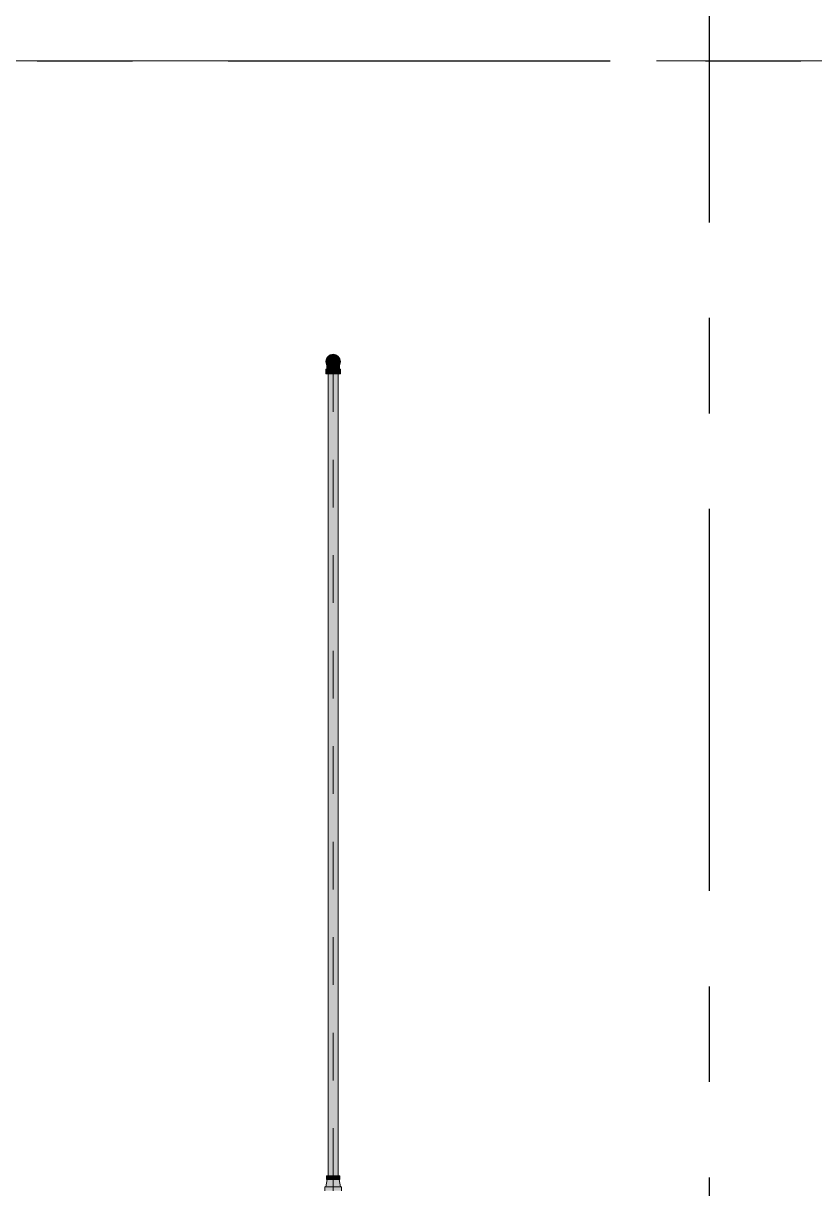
# Model space of a CAD drawing. Header units: millimetres. Extents: x -4000 to 187956, y -58990 to 162485.
# Drawn here: x 20720 to 23351, y 136700 to 140575 of the extents above; entities that cross this region are included whole.
import ezdxf

# ---------------------------------------------------------------- set-up
doc = ezdxf.new("R2010")
doc.units = ezdxf.units.MM
for name, pattern in [('Dash 1_16_', [317.5, 158.75, -158.75]), ('Grid Line', [2222.5, 1270, -317.5, 317.5, -317.5]), ('Grid Line 12_5mm', [2150, 1250, -300, 300, -300])]:
    doc.linetypes.add(name, pattern=pattern)
for name, color, linetype, lineweight in [('F-SPRN', 3, 'Continuous', 9), ('P-PIPE', 3, 'Continuous', 9), ('P-PIPE-CNTR', 3, 'Continuous', 9), ('S-GRID', 1, 'Continuous', 30)]:
    doc.layers.add(name, color=color, linetype=linetype, lineweight=lineweight)

# ---------------------------------------------------------------- blocks, each defined once
blk = doc.blocks.new('CMF2_NHAXUONG_A_rvt-1-FFS - TANG 1')
at = {"layer": 'S-GRID', "linetype": 'Grid Line 12_5mm', "lineweight": 9}
blk.add_line((-824.3, 140450), (183641.1, 140450), dxfattribs=at)
blk = doc.blocks.new('Sprinkler_Up - DN20-V1037-FFS - TANG 1')
at = {"layer": 'F-SPRN', "transparency": 33554534}
for points in [[(-22.2, 0), (-3.9, 0.7), (-1.7, 2.9), (-1.2, 3.5), (-0.6, 4), (0.6, 4), (1.2, 3.5), (1.7, 2.9), (4.6, 0), (22.2, 0), (18, 13.1), (6.9, 21.2), (-6.9, 21.2), (-18, 13.1), (-20.5, 5.2)], [(0, -21.2), (6.9, -21.2), (18, -13.1), (22.2, 0), (3.9, -0.7), (1.7, -2.9), (1.2, -3.5), (0.6, -4), (-0.6, -4), (-1.2, -3.5), (-1.7, -2.9), (-4.6, 0), (-22.2, 0), (-18, -13.1), (-6.9, -21.2)], [(0, -16.7), (4.3, -16.1), (11.8, -11.8), (16.1, -4.3), (15, 6.3), (11.8, 11.8), (8.3, 14.4), (0, 16.7), (-4.3, 16.1), (-11.8, 11.8), (-16.1, 4.3), (-16.1, -4.3), (-11.8, -11.8), (-8.3, -14.4)], [(0, -15.6), (7.8, -13.5), (13.5, -7.8), (15.1, -4), (14.1, 6.3), (13.5, 7.8), (7.8, 13.5), (0, 15.6), (-7.8, 13.5), (-11, 11), (-15.1, 4), (-15.1, -4), (-11, -11), (-7.8, -13.5)], [(-10.9, -5.5), (-10.9, 5.4), (-14.5, 5.4), (-14.5, -5.5)], [(-7.7, -5.5), (-7.7, 5.4), (-10.9, 5.4), (-10.9, -5.5)], [(0, -5.5), (0, 5.4), (-7.7, 5.4), (-7.7, -5.5)], [(0, 0), (5.7, 0), (2.9, 4.9), (-2.9, 4.9), (-5.7, 0)], [(2.9, -4.9), (5.7, 0), (-5.7, 0), (-2.9, -4.9)], [(-4.6, 0), (4.6, 0), (0, 4.6)], [(0, -4.6), (4.6, 0), (-4.6, 0)], [(0, -2.6), (1.3, 0), (-1.8, 0)], [(-1.3, 0), (1.8, 0), (0, 2.6)], [(7.7, -5.5), (7.7, 5.4), (0, 5.4), (0, -5.5)], [(10.9, -5.5), (10.9, 5.4), (7.7, 5.4), (7.7, -5.5)], [(14.5, -5.5), (14.5, 5.4), (10.9, 5.4), (10.9, -5.5)]]:
    blk.add_hatch(color=1, dxfattribs=at).paths.add_polyline_path(points)
at = {"layer": 'F-SPRN', "color": 1}
for p, q in [((-11.5, 5.4), (-14.5, 5.4)), ((-14.5, 5.4), (-11.3, 5.4)), ((-14.5, 5.4), (-14.5, 3.7)), ((-14.5, 3.3), (-14.5, 0)), ((-11.5, 5.4), (-11.5, 4)), ((-10.9, 1.9), (-10.9, 3.6)), ((-10.8, 5.4), (-8, 5.4)), ((-8.1, 5.4), (-10.8, 5.4)), ((-8.1, 5.4), (-8.1, 2.8)), ((-8.1, 2.5), (-8.1, 0.7)), ((-7.7, 4.8), (-7.7, 2.7)), ((-7.7, 4.8), (-7.7, 2.7)), ((-7.7, 2.1), (-7.7, 0.5)), ((-7.7, 2.1), (-7.7, 0.5)), ((-6.7, 5.4), (-4.7, 5.4)), ((-5.8, 3.8), (-5.8, 2.2)), ((-2.1, 0), (-2.1, 0)), ((-2.1, 0), (-2.1, -0.1)), ((-0.6, 2), (-0.6, 2)), ((-0.5, 2), (-0.6, 2)), ((0, 2.1), (-0.1, 2.1)), ((-0.1, 2.1), (-0.1, 2.1)), ((2.1, 0), (2.1, 0.1)), ((2.1, 0), (2.1, 0)), ((4.7, 5.4), (6.5, 5.4)), ((7.7, 5.4), (10.8, 5.4)), ((7.7, 5.2), (7.7, 2.7)), ((7.7, 5.2), (7.7, 2.7)), ((7.7, 2.3), (7.7, 0.5)), ((7.7, 2.3), (7.7, 0.5)), ((10.8, 5.4), (8.1, 5.4)), ((8.1, 5.4), (8.1, 2.8)), ((8.1, 2.5), (8.1, 0.4)), ((10.9, 5.4), (14.5, 5.4)), ((10.9, 3.6), (10.9, 0.2)), ((14.5, 5.4), (11.5, 5.4)), ((11.5, 5.4), (11.5, 4)), ((11.5, 3), (11.5, 0.2)), ((14.5, 5.4), (14.5, -5.5)), ((-14.5, -1.3), (-14.5, -3.7)), ((-11.1, -5.5), (-14.5, -5.5)), ((-14.5, -5.5), (-11.5, -5.5)), ((-10.9, -2.6), (-10.9, -1.3)), ((-10.8, -5.5), (-8.1, -5.5)), ((-7.8, -5.5), (-10.8, -5.5)), ((-8.1, -4.2), (-8.1, -5.5)), ((-7.7, -2.7), (-7.7, -4)), ((-7.7, -2.7), (-7.7, -4)), ((-7, -5.5), (-5.8, -5.5)), ((-4.8, -5.5), (-7, -5.5)), ((-5.8, -2.3), (-5.8, -3.8)), ((0, -2.1), (0.1, -2.1)), ((7, -5.5), (4.8, -5.5)), ((5.8, -2.2), (5.8, -3.8)), ((5.8, -5.5), (7, -5.5)), ((7.7, -0.5), (7.7, -2.3)), ((7.7, -0.5), (7.7, -2.3)), ((7.7, -2.7), (7.7, -5.4)), ((7.7, -2.7), (7.7, -5.4)), ((10.8, -5.5), (7.7, -5.5)), ((8.1, -0.4), (8.1, -2.5)), ((8.1, -2.8), (8.1, -5.5)), ((8.1, -5.5), (10.8, -5.5)), ((10.9, -0.2), (10.9, -3.6)), ((14.5, -5.5), (10.9, -5.5)), ((11.5, -0.2), (11.5, -3)), ((11.5, -4), (11.5, -5.5)), ((11.5, -5.5), (14.5, -5.5))]:
    blk.add_line(p, q, dxfattribs=at)
at = {"layer": 'F-SPRN', "color": 1, "flags": 128}
for points in [[(-0.6, 2), (-0.7, 2), (-0.8, 1.9), (-0.9, 1.9), (-0.9, 1.9), (-1, 1.8), (-1.1, 1.8), (-1.2, 1.7), (-1.2, 1.7), (-1.3, 1.6), (-1.4, 1.6), (-1.4, 1.5), (-1.5, 1.5), (-1.5, 1.4), (-1.6, 1.3), (-1.6, 1.3), (-1.7, 1.2), (-1.7, 1.1), (-1.8, 1.1), (-1.8, 1), (-1.9, 0.9), (-1.9, 0.8), (-1.9, 0.8), (-2, 0.7), (-2, 0.6), (-2, 0.5), (-2, 0.5), (-2, 0.4), (-2.1, 0.3), (-2.1, 0.2), (-2.1, 0.1), (-2.1, 0)], [(-0.1, 2.1), (-0.2, 2.1), (-0.3, 2.1), (-0.4, 2), (-0.5, 2)], [(0.2, 2.1), (0.1, 2.1), (0, 2.1)], [(0.4, 2), (0.3, 2.1), (0.2, 2.1)], [(0.5, 2), (0.4, 2), (0.4, 2)], [(2.1, 0.1), (2.1, 0.2), (2.1, 0.2), (2.1, 0.3), (2, 0.4), (2, 0.5), (2, 0.6), (2, 0.7), (1.9, 0.7), (1.9, 0.8), (1.9, 0.9), (1.8, 1), (1.8, 1), (1.8, 1.1), (1.7, 1.2), (1.7, 1.2), (1.6, 1.3), (1.6, 1.4), (1.5, 1.4), (1.4, 1.5), (1.4, 1.5), (1.3, 1.6), (1.3, 1.7), (1.2, 1.7), (1.1, 1.7), (1.1, 1.8), (1, 1.8), (0.9, 1.9), (0.8, 1.9), (0.8, 1.9), (0.7, 2), (0.6, 2), (0.5, 2)], [(-2.1, -0.1), (-2.1, -0.2), (-2.1, -0.2), (-2.1, -0.3)], [(-2.1, -0.3), (-2, -0.4), (-2, -0.5), (-2, -0.6), (-2, -0.7), (-1.9, -0.7), (-1.9, -0.8), (-1.9, -0.9), (-1.8, -1), (-1.8, -1), (-1.8, -1.1), (-1.7, -1.2), (-1.7, -1.2), (-1.6, -1.3), (-1.6, -1.4), (-1.5, -1.4), (-1.4, -1.5), (-1.4, -1.5), (-1.3, -1.6), (-1.3, -1.7), (-1.2, -1.7), (-1.1, -1.7), (-1.1, -1.8), (-1, -1.8), (-0.9, -1.9), (-0.8, -1.9), (-0.8, -1.9), (-0.7, -2), (-0.6, -2), (-0.5, -2), (-0.4, -2), (-0.4, -2), (-0.3, -2.1), (-0.2, -2.1), (-0.1, -2.1), (0, -2.1)], [(0.1, -2.1), (0.1, -2.1), (0.2, -2.1), (0.3, -2.1), (0.4, -2), (0.5, -2), (0.6, -2), (0.6, -2), (0.7, -2), (0.8, -1.9), (0.9, -1.9), (0.9, -1.9), (1, -1.8), (1.1, -1.8), (1.2, -1.7), (1.2, -1.7), (1.3, -1.6), (1.4, -1.6), (1.4, -1.5), (1.5, -1.5), (1.5, -1.4), (1.6, -1.3), (1.6, -1.3), (1.7, -1.2), (1.7, -1.1), (1.8, -1.1), (1.8, -1), (1.9, -0.9), (1.9, -0.8), (1.9, -0.8), (2, -0.7), (2, -0.6), (2, -0.5), (2, -0.5), (2, -0.4), (2.1, -0.3), (2.1, -0.2), (2.1, -0.1), (2.1, 0)]]:
    blk.add_lwpolyline(points, dxfattribs=at)
at = {"layer": 'F-SPRN', "color": 1}
for radius, start, end in [(22.2, 360, 180), (21.9, 165.6773, 179.2615), (21.9, 144.7698, 162.401), (21.9, 126.6942, 143.2701), (16.7, 167.6802, 180), (16.7, 167.6802, 180), (16.7, 157.6142, 164.9693), (16.7, 157.6142, 164.9693), (15.6, 166.4265, 180), (15.6, 166.4265, 180), (15.6, 156.3845, 165), (15.6, 156.3845, 165), (16.7, 136.7213, 149.931), (16.7, 136.7213, 149.931), (15.6, 150.9409, 156.0102), (15.6, 150.9409, 156.0102), (15.6, 138.4214, 150), (15.6, 138.4214, 150), (21.9, 108.2621, 125.7507), (16.7, 121.4181, 130.5751), (16.7, 121.4181, 130.5751), (15.6, 120.5262, 133.2078), (15.6, 120.5262, 133.2078), (16.7, 106.5995, 120), (16.7, 106.5995, 120), (15.6, 114.4363, 119.9813), (15.6, 114.4363, 119.9813), (21.9, 99.348, 107.901), (4.63, 155.7832, 180), (4.63, 155.7832, 180), (16.7, 96.4143, 105), (16.7, 96.4143, 105), (4.63, 109.0192, 138.2703), (4.63, 109.0192, 138.2703), (21.9, 90.145, 98.8503), (15.6, 95.5762, 100.6843), (15.6, 95.5762, 100.6843), (2.56, 109.0192, 168.8278), (2.56, 109.0192, 168.8278), (2.04, 109.0192, 180), (16.7, 83.0684, 90), (16.7, 83.0684, 90), (4.63, 17.9592, 90), (4.63, 17.9592, 90), (3.81, 57.0577, 90), (2.56, 14.5599, 90), (2.56, 14.5599, 90), (2.04, 10.4703, 90), (21.9, 72.5583, 89.4624), (15.6, 75.573, 80.5892), (15.6, 75.573, 80.5892), (3.81, 16.1605, 43.8358), (15.6, 67.5614, 74.5481), (15.6, 67.5614, 74.5481), (16.7, 60, 75), (16.7, 60, 75), (15.6, 60.0187, 65.5637), (15.6, 60.0187, 65.5637), (21.9, 54.2493, 71.7379), (15.6, 46.7922, 60), (15.6, 46.7922, 60), (16.7, 49.4249, 58.5819), (16.7, 49.4249, 58.5819), (15.6, 30, 41.5786), (15.6, 30, 41.5786), (16.7, 30, 43.2787), (16.7, 30, 43.2787), (21.9, 36.7299, 53.3058), (15.6, 23.9898, 29.5646), (15.6, 23.9898, 29.5646), (15.6, 15, 23.6155), (15.6, 15, 23.6155), (15.6, 360, 13.6618), (15.6, 0, 13.6618), (16.7, 15, 22.3858), (16.7, 15, 22.3858), (16.7, 360, 12.3198), (16.7, 0, 12.3198), (21.9, 17.599, 35.2302), (21.9, 0.7385, 14.3227), (22.2, 180, 360), (21.9, 180.7385, 194.3227), (21.9, 195.1849, 215.2302), (21.9, 216.7299, 233.3058), (16.7, 180, 192.3198), (16.7, 180, 192.3198), (16.7, 195.0307, 204.6121), (16.7, 195.0307, 204.6121), (15.6, 181.9082, 193.6618), (15.6, 181.9082, 193.6618), (15.6, 197.3339, 209.5646), (15.6, 197.3339, 209.5646), (16.7, 210.069, 223.2787), (16.7, 210.069, 223.2787), (15.6, 212.5472, 221.5786), (15.6, 212.5472, 221.5786), (21.9, 234.2493, 251.7379), (16.7, 229.4249, 238.5819), (16.7, 229.4249, 238.5819), (15.6, 233.795, 240), (15.6, 233.795, 240), (16.7, 240, 255), (16.7, 240, 255), (15.6, 240.0187, 254.5481), (15.6, 240.0187, 254.5481), (21.9, 252.5583, 269.4624), (4.63, 197.9592, 0), (4.63, 197.9592, 360), (15.6, 255, 267.64), (15.6, 255, 267.64), (3.81, 196.1605, 360), (2.56, 191.1677, 0), (2.56, 191.1677, 360), (2.04, 190.4703, 0), (16.7, 263.0684, 270), (16.7, 263.0684, 270), (21.9, 270.145, 278.8503), (15.6, 275.5762, 280.6843), (15.6, 275.5762, 280.6843), (16.7, 276.4143, 285), (16.7, 276.4143, 285), (21.9, 279.348, 287.901), (16.7, 286.5995, 300), (16.7, 286.5995, 300), (15.6, 294.4363, 299.9813), (15.6, 294.4363, 299.9813), (21.9, 288.2621, 305.7507), (15.6, 300, 313.2078), (15.6, 300, 313.2078), (16.7, 301.4181, 310.5751), (16.7, 301.4181, 310.5751), (15.6, 318.4214, 330), (15.6, 318.4214, 330), (16.7, 316.7213, 330), (16.7, 316.7213, 330), (21.9, 306.6942, 323.2701), (15.6, 330.4354, 345), (15.6, 330.4354, 336.3845), (15.6, 339.6139, 345), (15.6, 346.3382, 360), (15.6, 346.3382, 360), (16.7, 335.3879, 345), (16.7, 335.3879, 345), (16.7, 347.6802, 360), (16.7, 347.6802, 360), (21.9, 324.7698, 344.8151), (21.9, 345.6773, 359.2615)]:
    blk.add_arc((0, 0), radius, start, end, dxfattribs=at)
blk = doc.blocks.new('Steel_Elbow_Threaded_HoaPhat - Standard-V962-FFS - TANG 1')
at = {"layer": 'P-PIPE', "lineweight": 13, "transparency": 33554534}
for points in [[(51750, 139426), (51756.2, 139426.8), (51762.1, 139429.2), (51767.1, 139433), (51770.9, 139438), (51773.3, 139443.8), (51774.1, 139450.1), (51773.3, 139456.4), (51770.9, 139462.1), (51767.1, 139467.1), (51762.1, 139471), (51756.2, 139473.4), (51750, 139474.2), (51743.8, 139473.4), (51737.9, 139471), (51733, 139467.1), (51729.1, 139462.1), (51726.7, 139456.3), (51725.9, 139450.1), (51726.7, 139443.8), (51729.1, 139438), (51733, 139433), (51737.9, 139429.2), (51743.8, 139426.8)], [(51733, 139409.5), (51750, 139409.5), (51750, 139424.7), (51725.9, 139424.7), (51726.7, 139409.5), (51729.1, 139409.5)], [(51774.1, 139409.5), (51773.3, 139424.7), (51750, 139424.7), (51750, 139409.5), (51773.3, 139409.5)]]:
    blk.add_hatch(color=1, dxfattribs=at).paths.add_polyline_path(points)
h = blk.add_hatch(color=1, dxfattribs=at)
h.paths.add_polyline_path([(51733.1, 139434.9), (51730.5, 139439.5), (51731.4, 139435.6)])
h.paths.add_polyline_path([(51730.4, 139424.7), (51750, 139424.7), (51750, 139428.9), (51742.8, 139430.2), (51744.1, 139428.3), (51736.6, 139433), (51732.6, 139437.1), (51733.8, 139431.9), (51731.4, 139435.6), (51729.1, 139441.6), (51729.4, 139433), (51730.5, 139433.3), (51730.6, 139429.2), (51729.3, 139428.9)])
h = blk.add_hatch(color=1, dxfattribs=at)
h.paths.add_polyline_path([(51757.2, 139430.2), (51759.7, 139430.2), (51755.9, 139428.3)])
h.paths.add_polyline_path([(51768.3, 139424.7), (51769.7, 139428.5), (51769.9, 139435.9), (51770.2, 139440), (51768.8, 139439.5), (51762.8, 139432.6), (51757.2, 139430.2), (51750, 139428.9), (51750, 139424.7), (51766, 139424.7)])
h.paths.add_polyline_path([(51765.7, 139433.4), (51766.1, 139435.6), (51768.2, 139436.4)])
at = {"layer": 'P-PIPE', "color": 20, "lineweight": 13}
for p, q in [((51728.9, 139450.1), (51728.9, 139450.1)), ((51728.9, 139442.9), (51728.9, 139443.6)), ((51728.9, 139442.2), (51728.9, 139442.9)), ((51729, 139452.6), (51729.1, 139453.5)), ((51729.5, 139455.1), (51729.7, 139455.9)), ((51733, 139462.7), (51733.6, 139463.4)), ((51734.7, 139464.7), (51735.3, 139465.3)), ((51736.5, 139466.4), (51737.2, 139466.9)), ((51737.2, 139466.9), (51737.9, 139467.4)), ((51739.3, 139468.3), (51740, 139468.7)), ((51741.6, 139469.5), (51742.3, 139469.8)), ((51742.3, 139469.8), (51743.1, 139470.1)), ((51749.8, 139471.2), (51750, 139471.2)), ((51752.5, 139471.1), (51753.4, 139471)), ((51761.2, 139468), (51761.9, 139467.5)), ((51764.6, 139465.4), (51765.2, 139464.8)), ((51766.3, 139463.6), (51766.8, 139462.9)), ((51766.8, 139462.9), (51767.3, 139462.2)), ((51767.3, 139462.2), (51767.8, 139461.5)), ((51767.8, 139461.5), (51768.2, 139460.8)), ((51768.2, 139460.8), (51768.7, 139460.1)), ((51768.7, 139460.1), (51769, 139459.3)), ((51769, 139459.3), (51769.4, 139458.5)), ((51770.3, 139456.2), (51770.5, 139455.3)), ((51770.8, 139453.7), (51771, 139452.8)), ((51771.1, 139451.2), (51771.1, 139450.3)), ((51771.1, 139450.3), (51771.2, 139450.1)), ((51771.2, 139450.1), (51771.2, 139450.1)), ((51771.2, 139445.1), (51771.2, 139444.4)), ((51771.2, 139444.4), (51771.2, 139443.8)), ((51771.2, 139443.8), (51771.2, 139443.1)), ((51725.9, 139424.7), (51725.9, 139409.5)), ((51730.3, 139424.7), (51725.9, 139424.7)), ((51750, 139424.7), (51725.9, 139424.7)), ((51725.9, 139409.5), (51733, 139409.5)), ((51725.9, 139409.5), (51750, 139409.5)), ((51728.9, 139439), (51728.9, 139439.8)), ((51728.9, 139438.2), (51728.9, 139439)), ((51728.9, 139424.7), (51742.8, 139424.7)), ((51730.1, 139424.7), (51731.7, 139424.7)), ((51733, 139424.7), (51730.3, 139424.7)), ((51731.7, 139424.7), (51732.8, 139424.7)), ((51733.8, 139424.7), (51736.4, 139424.7)), ((51733.8, 139409.5), (51737.9, 139409.5)), ((51742.7, 139424.7), (51734, 139424.7)), ((51736.4, 139424.7), (51742.8, 139424.7)), ((51738.2, 139409.5), (51750, 139409.5)), ((51743.7, 139424.7), (51750, 139424.7)), ((51743.7, 139424.7), (51750, 139424.7)), ((51750, 139424.7), (51743.8, 139424.7)), ((51756.2, 139424.7), (51750, 139424.7)), ((51774.1, 139424.7), (51750, 139424.7)), ((51750, 139424.7), (51756.3, 139424.7)), ((51750, 139424.7), (51756.3, 139424.7)), ((51750, 139409.5), (51761.8, 139409.5)), ((51750, 139409.5), (51774.1, 139409.5)), ((51757.2, 139424.7), (51763.6, 139424.7)), ((51757.2, 139424.7), (51771.2, 139424.7)), ((51766, 139424.7), (51757.3, 139424.7)), ((51762.1, 139409.5), (51766.2, 139409.5)), ((51763.6, 139424.7), (51766.2, 139424.7)), ((51768.5, 139424.7), (51767.1, 139424.7)), ((51767.1, 139409.5), (51774.1, 139409.5)), ((51767.2, 139424.7), (51768.3, 139424.7)), ((51774.1, 139424.7), (51768.5, 139424.7)), ((51771.2, 139439.2), (51771.2, 139438.4)), ((51774.1, 139409.5), (51774.1, 139424.7))]:
    blk.add_line(p, q, dxfattribs=at)
at = {"layer": 'P-PIPE', "color": 20, "lineweight": 13, "flags": 128}
for points in [[(51728.9, 139450.1), (51728.9, 139450.9), (51728.9, 139451.8), (51729, 139452.6)], [(51728.9, 139449.7), (51728.9, 139449.9), (51728.9, 139450), (51728.9, 139450.1)], [(51728.9, 139449.3), (51728.9, 139449.5), (51728.9, 139449.7)], [(51728.9, 139448.4), (51728.9, 139448.7), (51728.9, 139449), (51728.9, 139449.3)], [(51728.9, 139447.5), (51728.9, 139448), (51728.9, 139448.4)], [(51728.9, 139446.1), (51728.9, 139446.6), (51728.9, 139447.1), (51728.9, 139447.5)], [(51728.9, 139444.9), (51728.9, 139445.5), (51728.9, 139446.1)], [(51728.9, 139443.6), (51728.9, 139444.3), (51728.9, 139444.9)], [(51728.9, 139439.8), (51728.9, 139440.6), (51728.9, 139441.4), (51728.9, 139442.2)], [(51729.1, 139453.5), (51729.3, 139454.3), (51729.5, 139455.1)], [(51729.7, 139455.9), (51729.9, 139456.7), (51730.2, 139457.5), (51730.5, 139458.3), (51730.9, 139459.1), (51731.2, 139459.9)], [(51731.2, 139459.9), (51731.6, 139460.6), (51732.1, 139461.3)], [(51732.1, 139461.3), (51732.5, 139462), (51733, 139462.7)], [(51733.6, 139463.4), (51734.1, 139464), (51734.7, 139464.7)], [(51735.3, 139465.3), (51735.9, 139465.8), (51736.5, 139466.4)], [(51737.9, 139467.4), (51738.6, 139467.9), (51739.3, 139468.3)], [(51740, 139468.7), (51740.8, 139469.1), (51741.6, 139469.5)], [(51743.1, 139470.1), (51743.9, 139470.3), (51744.8, 139470.6)], [(51744.8, 139470.6), (51745.6, 139470.8), (51746.4, 139470.9)], [(51746.4, 139470.9), (51747.2, 139471.1), (51748.1, 139471.1)], [(51748.1, 139471.1), (51748.9, 139471.2), (51749.8, 139471.2)], [(51750, 139471.2), (51750.8, 139471.2), (51751.7, 139471.2), (51752.5, 139471.1)], [(51753.4, 139471), (51754.2, 139470.8), (51755, 139470.6)], [(51755, 139470.6), (51755.8, 139470.4), (51756.7, 139470.2)], [(51756.7, 139470.2), (51757.5, 139469.9), (51758.2, 139469.6), (51759, 139469.2), (51759.8, 139468.8)], [(51759.8, 139468.8), (51760.5, 139468.4), (51761.2, 139468)], [(51761.9, 139467.5), (51762.6, 139467.1), (51763.3, 139466.5)], [(51763.3, 139466.5), (51763.9, 139466), (51764.6, 139465.4)], [(51765.2, 139464.8), (51765.8, 139464.2), (51766.3, 139463.6)], [(51769.4, 139458.5), (51769.7, 139457.8), (51770, 139457), (51770.3, 139456.2)], [(51770.5, 139455.3), (51770.7, 139454.5), (51770.8, 139453.7)], [(51771, 139452.8), (51771.1, 139452), (51771.1, 139451.2)], [(51771.2, 139450.1), (51771.2, 139450), (51771.2, 139449.9), (51771.2, 139449.8), (51771.2, 139449.6)], [(51771.2, 139449.6), (51771.2, 139449.4), (51771.2, 139449.1)], [(51771.2, 139449.1), (51771.2, 139448.8), (51771.2, 139448.5), (51771.2, 139448.1)], [(51771.2, 139448.1), (51771.2, 139447.7), (51771.2, 139447.2)], [(51771.2, 139447.2), (51771.2, 139446.7), (51771.2, 139446.2)], [(51771.2, 139446.2), (51771.2, 139445.6), (51771.2, 139445.1)], [(51771.2, 139443.1), (51771.2, 139442.4), (51771.2, 139441.6), (51771.2, 139440.9), (51771.2, 139440.1), (51771.2, 139439.2)], [(51728.9, 139424.7), (51728.9, 139425.7), (51728.9, 139426.7), (51728.9, 139427.7), (51728.9, 139428.7), (51728.9, 139429.7), (51728.9, 139430.7), (51728.9, 139431.7), (51728.9, 139432.7), (51728.9, 139433.6), (51728.9, 139434.6), (51728.9, 139435.5), (51728.9, 139436.4), (51728.9, 139437.3), (51728.9, 139438.2)], [(51771.2, 139438.4), (51771.2, 139437.5), (51771.2, 139436.6), (51771.2, 139435.7), (51771.2, 139434.8), (51771.2, 139433.9), (51771.2, 139432.9), (51771.2, 139432), (51771.2, 139431), (51771.2, 139430), (51771.2, 139429), (51771.2, 139428), (51771.2, 139427), (51771.2, 139426), (51771.2, 139424.9), (51771.2, 139424.7)]]:
    blk.add_lwpolyline(points, dxfattribs=at)
at = {"layer": 'P-PIPE', "color": 20, "lineweight": 13}
for radius, start, end in [(24.1, 90, 270), (24.1, 165, 270), (24.1, 90, 164.8633), (24.1, 164.8633, 165), (21.1, 172.2328, 178.0289), (21.1, 181.9562, 187.2796), (21.1, 165.7343, 170), (21.1, 195.0335, 203.6422), (21.1, 154.6252, 162.3991), (21.1, 205.3678, 209.9924), (21.1, 150.0026, 154.1966), (21.1, 130, 141.5729), (21.1, 112.9314, 123.6981), (21.1, 99.9303, 104.963), (21.1, 91.1041, 98.9613), (24.1, 270, 90), (24.1, 270, 90), (21.1, 75.037, 90), (21.1, 54.2198, 67.6765), (21.1, 38.4271, 50), (21.1, 25.3748, 29.9974), (21.1, 330.0076, 334.6322), (21.1, 17.6009, 24.7351), (21.1, 336.3578, 344.9665), (21.1, 10, 14.2657), (21.1, 345.7465, 350), (21.1, 1.9711, 7.7672), (21.1, 352.7204, 358.0438), (21.1, 213.7408, 218.4146), (21.1, 218.9512, 230), (21.1, 234.1976, 239.9895), (21.1, 240.7988, 247.0623), (21.1, 255.0343, 270), (21.1, 270, 275.2662), (21.1, 279.9464, 284.9657), (21.1, 292.3295, 305.8024), (21.1, 310, 321.0488), (21.1, 321.5854, 326.2592)]:
    blk.add_arc((51750, 139450.1), radius, start, end, dxfattribs=at)
blk = doc.blocks.new('Steel_Transition_Threaded_HoaPhat - Standard-V963-FFS - TANG 1')
at = {"layer": 'P-PIPE', "lineweight": 13, "transparency": 33554534}
h = blk.add_hatch(color=1, dxfattribs=at)
h.paths.add_polyline_path([(51750, 139427.6), (51755.8, 139428.4), (51761.3, 139430.6), (51765.9, 139434.2), (51769.5, 139438.8), (51771.7, 139444.3), (51772.5, 139450.1), (51771.5, 139456.4), (51769.5, 139461.3), (51765.9, 139466), (51761.3, 139469.6), (51755.8, 139471.8), (51750, 139472.6), (51744.2, 139471.8), (51738.8, 139469.6), (51734.1, 139466), (51730.5, 139461.3), (51728.3, 139455.9), (51727.5, 139450.1), (51728.3, 139444.3), (51730.5, 139438.8), (51734.1, 139434.2), (51738.8, 139430.6), (51744.2, 139428.4)])
h.paths.add_polyline_path([(51750, 139430), (51744.8, 139430.7), (51740, 139432.7), (51735.8, 139435.9), (51732.6, 139440), (51730.6, 139444.9), (51729.9, 139450.1), (51731, 139456.4), (51732.6, 139460.1), (51735.8, 139464.3), (51740, 139467.5), (51744.8, 139469.5), (51750, 139470.2), (51755.2, 139469.5), (51760.1, 139467.5), (51764.2, 139464.3), (51769, 139456.4), (51769.4, 139455.3), (51770.1, 139450.1), (51769.4, 139444.9), (51767.4, 139440), (51764.2, 139435.9), (51760.1, 139432.7), (51755.2, 139430.7)])
for points in [[(51750, 139430), (51750, 139433.7), (51741.8, 139435.9), (51735.8, 139441.9), (51733.6, 139450.1), (51735.8, 139458.3), (51741.8, 139464.3), (51750, 139466.5), (51750, 139470.2), (51744.8, 139469.5), (51740, 139467.5), (51735.8, 139464.3), (51731, 139456.4), (51730.6, 139455.3), (51729.9, 139450.1), (51730.6, 139444.9), (51732.6, 139440), (51735.8, 139435.9), (51740, 139432.7), (51744.8, 139430.7)], [(51750, 139431.6), (51754.8, 139432.2), (51759.3, 139434.1), (51763.1, 139437), (51766, 139440.8), (51767.9, 139445.3), (51768.5, 139450.1), (51767.2, 139456.4), (51766, 139459.3), (51763.1, 139463.2), (51759.3, 139466.1), (51754.8, 139468), (51750, 139468.6), (51745.2, 139468), (51740.8, 139466.1), (51736.9, 139463.2), (51732.8, 139456.4), (51732.1, 139454.9), (51731.5, 139450.1), (51732.1, 139445.3), (51734, 139440.8), (51736.9, 139437), (51740.8, 139434.1), (51745.2, 139432.2)], [(51750, 139430), (51755.2, 139430.7), (51760.1, 139432.7), (51764.2, 139435.9), (51767.4, 139440), (51769.4, 139444.9), (51770.1, 139450.1), (51769, 139456.4), (51767.4, 139460.1), (51764.2, 139464.3), (51760.1, 139467.5), (51755.2, 139469.5), (51750, 139470.2), (51750, 139466.5), (51758.2, 139464.3), (51764.2, 139458.3), (51766.4, 139450.1), (51764.2, 139441.9), (51758.2, 139435.9), (51750, 139433.7)]]:
    blk.add_hatch(color=1, dxfattribs=at).paths.add_polyline_path(points)
at = {"layer": 'P-PIPE', "color": 20, "lineweight": 13}
for radius, start, end in [(22.5, 90, 270), (22.5, 90, 270), (20.1, 166.0499, 193.9501), (20.1, 161.6229, 165), (20.1, 197.2551, 210), (20.1, 150, 161.6229), (18.5, 166.5939, 193.4061), (18.5, 166.5939, 193.4061), (18.5, 159.9387, 165), (18.5, 159.9387, 165), (18.5, 195, 202.3768), (18.5, 195, 202.3768), (20.1, 128.8856, 148.1553), (16.4, 168.5467, 178.9063), (16.4, 184.8393, 191.4533), (18.5, 136.4297, 150), (18.5, 136.4297, 150), (18.5, 210, 223.5703), (18.5, 210, 223.5703), (16.4, 158.0319, 163.506), (16.4, 143.5463, 150), (16.4, 210.6635, 216.4537), (18.5, 123.4976, 133.2041), (18.5, 123.4976, 133.2041), (20.1, 109.6859, 125.0043), (16.4, 121.0738, 128.0319), (18.5, 106.819, 120), (18.5, 106.819, 120), (16.4, 115.1607, 120), (16.4, 107.4657, 111.9681), (20.1, 100.9975, 105), (18.5, 91.4353, 103.2046), (18.5, 91.4353, 103.2046), (16.4, 96.2132, 104.6042), (20.1, 90.5246, 98.5089), (22.5, 270, 90), (22.5, 270, 90), (18.5, 78.0986, 90), (18.5, 78.0986, 90), (20.1, 75.0607, 87.9279), (18.5, 60, 75), (18.5, 60, 75), (16.4, 66.9681, 72.9388), (20.1, 54.9957, 75), (16.4, 50.4733, 56.6389), (18.5, 46.7959, 56.5024), (18.5, 46.7959, 56.5024), (20.1, 31.8447, 51.1144), (16.4, 30, 38.0319), (18.5, 30, 43.5703), (18.5, 30, 43.5703), (18.5, 316.4297, 330), (18.5, 316.4297, 330), (16.4, 338.0319, 342.8691), (16.4, 353.5463, 8.0319), (18.5, 337.6232, 345), (18.5, 337.6232, 345), (20.1, 18.3771, 30), (18.5, 15, 20.0613), (18.5, 15, 20.0613), (20.1, 330, 342.7449), (18.5, 346.5939, 13.4061), (18.5, 346.5939, 13.4061), (20.1, 15, 18.3771), (20.1, 346.0499, 13.9501), (20.1, 211.8447, 231.1144), (18.5, 226.7959, 236.5024), (18.5, 226.7959, 236.5024), (20.1, 234.9957, 255), (16.4, 230.4733, 236.6389), (18.5, 240, 255), (18.5, 240, 255), (16.4, 240, 246.5955), (16.4, 250.3629, 255), (20.1, 255.0607, 267.9279), (18.5, 258.0986, 270), (18.5, 258.0986, 270), (16.4, 264.1652, 268.506), (20.1, 270.5246, 278.5089), (18.5, 271.4353, 283.2046), (18.5, 271.4353, 283.2046), (16.4, 276.2132, 283.9063), (20.1, 280.9975, 285), (16.4, 287.4657, 291.9681), (18.5, 286.819, 300), (18.5, 286.819, 300), (16.4, 293.4045, 300), (20.1, 289.6859, 305.0043), (18.5, 303.4976, 313.2041), (18.5, 303.4976, 313.2041), (20.1, 308.8856, 328.1553)]:
    blk.add_arc((51750, 139450.1), radius, start, end, dxfattribs=at)

msp = doc.modelspace()

# ---------------------------------------------------------------- block references
at = {"lineweight": 5}
msp.add_blockref('CMF2_NHAXUONG_A_rvt-1-FFS - TANG 1', (0, 0), dxfattribs=at)

# ---------------------------------------------------------------- next in the draw order: hatches: boundary and pattern name
at = {"layer": 'P-PIPE', "lineweight": 5, "transparency": 33554534}
for points in [[(21741.7, 139435.6), (21742.8, 139437.6), (21741.7, 139441.7), (21742.8, 139445.9), (21745.8, 139449), (21757.2, 139454.3), (21758.4, 139458.4), (21757.2, 139462.6), (21755.9, 139464.3), (21750, 139466.8), (21741.7, 139464.6), (21735.5, 139458.4), (21733.3, 139450.1), (21735.5, 139441.7), (21738.2, 139438.3)], [(21750, 136742.6), (21750, 139409.5), (21733.3, 139409.5), (21733.9, 136742.6), (21745.7, 136742.6)], [(21750, 136742.6), (21766.7, 136742.6), (21766.1, 139409.5), (21750, 139409.5), (21750, 136828.3)], [(21737.6, 136706.9), (21774.8, 136706.9), (21769.4, 136730.8), (21729.9, 136730.8), (21726.1, 136706.9), (21732.5, 136706.9)], [(21750, 136730.8), (21772.5, 136730.8), (21771.7, 136742.6), (21727.5, 136742.6), (21728.3, 136730.8), (21744.2, 136730.8)], [(21730.7, 136693.6), (21777.4, 136693.6), (21776.4, 136706.9), (21722.7, 136706.9), (21723.6, 136693.6), (21726.3, 136693.6)]]:
    msp.add_hatch(color=1, dxfattribs=at).paths.add_polyline_path(points)
at = {"layer": 'P-PIPE', "transparency": 33554534}
msp.add_hatch(color=1, dxfattribs=at).paths.add_polyline_path([(21750, 139433.4), (21758.4, 139435.6), (21761.8, 139438.3), (21766.1, 139445.8), (21766.1, 139454.4), (21761.8, 139461.9), (21758.4, 139464.6), (21750, 139466.8), (21745.7, 139466.2), (21738.2, 139461.9), (21733.9, 139454.4), (21733.9, 139445.8), (21738.2, 139438.3), (21741.7, 139435.6)])

# ---------------------------------------------------------------- next in the draw order: linework, layer by layer
at = {"layer": 'P-PIPE', "color": 20, "lineweight": 13}
for p, q in [((21733.3, 139409.5), (21733.3, 136742.6)), ((21737.9, 139409.5), (21733.3, 139409.5)), ((21761.8, 139409.5), (21738.2, 139409.5)), ((21766.7, 139409.5), (21762.1, 139409.5)), ((21766.7, 136742.6), (21766.7, 139409.5)), ((21729.9, 136730.8), (21725.2, 136706.9)), ((21727.5, 136742.6), (21727.5, 136730.8)), ((21733.2, 136742.6), (21727.5, 136742.6)), ((21772.5, 136742.6), (21727.5, 136742.6)), ((21727.5, 136730.8), (21772.5, 136730.8)), ((21727.5, 136730.8), (21729.8, 136730.8)), ((21730.6, 136730.8), (21744.2, 136730.8)), ((21733.3, 136742.6), (21733.9, 136742.6)), ((21734, 136742.6), (21738.2, 136742.6)), ((21738.1, 136742.6), (21734.1, 136742.6)), ((21738.7, 136742.6), (21761.3, 136742.6)), ((21761.3, 136742.6), (21738.8, 136742.6)), ((21744.8, 136730.8), (21755.2, 136730.8)), ((21755.8, 136730.8), (21769.4, 136730.8)), ((21761.8, 136742.6), (21766, 136742.6)), ((21765.9, 136742.6), (21761.9, 136742.6)), ((21766.1, 136742.6), (21766.7, 136742.6)), ((21772.5, 136742.6), (21766.8, 136742.6)), ((21774.8, 136706.9), (21770.1, 136730.8)), ((21770.2, 136730.8), (21772.5, 136730.8)), ((21772.5, 136730.8), (21772.5, 136742.6)), ((21722.7, 136706.9), (21722.7, 136693.6)), ((21725, 136706.9), (21722.7, 136706.9)), ((21777.4, 136706.9), (21722.7, 136706.9)), ((21742.9, 136706.9), (21726.3, 136706.9)), ((21756.4, 136706.9), (21743.6, 136706.9)), ((21773.7, 136706.9), (21757.1, 136706.9)), ((21777.4, 136706.9), (21775, 136706.9)), ((21777.4, 136693.6), (21777.4, 136706.9))]:
    msp.add_line(p, q, dxfattribs=at)
at = {"layer": 'P-PIPE', "color": 1}
for centre, radius, start, end in [((21750, 139450.1), 16.7, 170.1108, 177.203), ((21750, 139450.1), 16.7, 182.797, 189.8892), ((21750, 139450.1), 16.7, 190.2154, 195.2487), ((21750, 139450.1), 16.7, 157.579, 164.2722), ((21750, 139441.7), 8.35, 172.0327, 181.5407), ((21750, 139441.7), 8.35, 131.0366, 150), ((21750, 139441.7), 8.35, 115.6806, 125.5287), ((21750, 139441.7), 8.35, 100.6842, 114.0387), ((21750, 139441.7), 8.35, 90, 100.6842), ((21750, 139458.4), 8.35, 270, 280.6842), ((21750, 139458.4), 8.35, 69.0027, 79.2369), ((21750, 139458.4), 8.35, 316.3183, 330), ((21750, 139458.4), 8.35, 20.1285, 29.0413), ((21750, 139458.4), 8.35, 8.0385, 17.9918), ((21750, 139458.4), 8.35, 352.2824, 1.6717), ((21750, 139450.1), 16.7, 46.0317, 57.203), ((21750, 139450.1), 16.7, 39.3092, 45.2846), ((21750, 139450.1), 16.7, 32.3031, 39.2955), ((21750, 139450.1), 16.7, 26.1093, 31.0974), ((21750, 139450.1), 16.7, 328.9026, 336.686), ((21750, 139450.1), 16.7, 16.9375, 22.421), ((21750, 139450.1), 16.7, 337.2636, 343.0625), ((21750, 139450.1), 16.7, 4.3093, 9.8892), ((21750, 139450.1), 16.7, 231.8726, 237.203), ((21750, 139441.7), 8.35, 199.9004, 209.0413), ((21750, 139441.7), 8.35, 226.6998, 237.8461), ((21750, 139441.7), 8.35, 249.0027, 259.2369), ((21750, 139450.1), 16.7, 264.6626, 273.5288), ((21750, 139450.1), 16.7, 308.1274, 313.9683), ((21750, 139450.1), 16.7, 314.7154, 320.6908)]:
    msp.add_arc(centre, radius, start, end, dxfattribs=at)
at = {"layer": 'P-PIPE-CNTR', "color": 1, "linetype": 'Dash 1_16_'}
for p, q in [((21725, 139450.1), (21727.5, 139450.1)), ((21727.8, 139450.1), (21731.5, 139450.1)), ((21731.5, 139450.1), (21733.3, 139450.1)), ((21736.9, 139450.1), (21740.4, 139450.1)), ((21740.4, 139450.1), (21742.3, 139450.1)), ((21745.4, 139450.1), (21747.6, 139450.1)), ((21748.7, 139450.1), (21750, 139450.1)), ((21750, 139472.6), (21750, 139475.1)), ((21750, 139471.2), (21750, 139472.6)), ((21750, 139468.6), (21750, 139470.2)), ((21750, 139463.6), (21750, 139465.2)), ((21750, 139459.8), (21750, 139462.6)), ((21750, 139456.4), (21750, 139459.1)), ((21750, 139452.6), (21750, 139454.3)), ((21750, 139450.1), (21750, 139452.1)), ((21750, 139448), (21750, 139450.1)), ((21750, 139450.1), (21751.3, 139450.1)), ((21750, 139445.9), (21750, 139447.5)), ((21750, 139441.1), (21750, 139444.6)), ((21750, 139438.1), (21750, 139440.4)), ((21751.8, 139450.1), (21754.6, 139450.1)), ((21755.7, 139450.1), (21763.5, 139450.1)), ((21766.4, 139450.1), (21768.5, 139450.1)), ((21768.5, 139450.1), (21772.2, 139450.1)), ((21772.5, 139450.1), (21775, 139450.1)), ((21750, 139435), (21750, 139436.5)), ((21750, 139432.2), (21750, 139433.4)), ((21750, 139430), (21750, 139431.6)), ((21750, 139427.6), (21750, 139428.9)), ((21750, 139425.1), (21750, 139427.6)), ((21750, 136742.6), (21750, 139409.5)), ((21750, 136742.6), (21750, 139409.5))]:
    msp.add_line(p, q, dxfattribs=at)
at = {"layer": 'P-PIPE-CNTR', "color": 20, "lineweight": 13}
for p, q in [((21750, 139449.5), (21750, 139450.1)), ((21750, 139447.7), (21750, 139449.2)), ((21750, 139442.6), (21750, 139446)), ((21750, 139441.4), (21750, 139442.6)), ((21750, 139438.8), (21750, 139440.8)), ((21750, 139435.7), (21750, 139437.2)), ((21750, 139432.9), (21750, 139434.1)), ((21750, 139430.5), (21750, 139432.2)), ((21750, 139428), (21750, 139429.4)), ((21750, 139426.1), (21750, 139427.9)), ((21750, 139424.7), (21750, 139426.1)), ((21750, 139409.5), (21750, 139424.7)), ((21750, 136693.6), (21750, 136742.6))]:
    msp.add_line(p, q, dxfattribs=at)
at = {"layer": 'S-GRID', "linetype": 'Grid Line'}
for p, q in [((23000, 161185.2), (23000, -16487.4)), ((-824.3, 140450), (183641.1, 140450))]:
    msp.add_line(p, q, dxfattribs=at)

# ---------------------------------------------------------------- next in the draw order: block references
at = {"layer": 'F-SPRN', "color": 1}
msp.add_blockref('Sprinkler_Up - DN20-V1037-FFS - TANG 1', (21750, 139450.1), dxfattribs=at)
at = {"layer": 'P-PIPE', "color": 20, "lineweight": 13}
for name in ['Steel_Elbow_Threaded_HoaPhat - Standard-V962-FFS - TANG 1', 'Steel_Transition_Threaded_HoaPhat - Standard-V963-FFS - TANG 1']:
    msp.add_blockref(name, (-30000, 0), dxfattribs=at)

doc.saveas('drawing.dxf')
